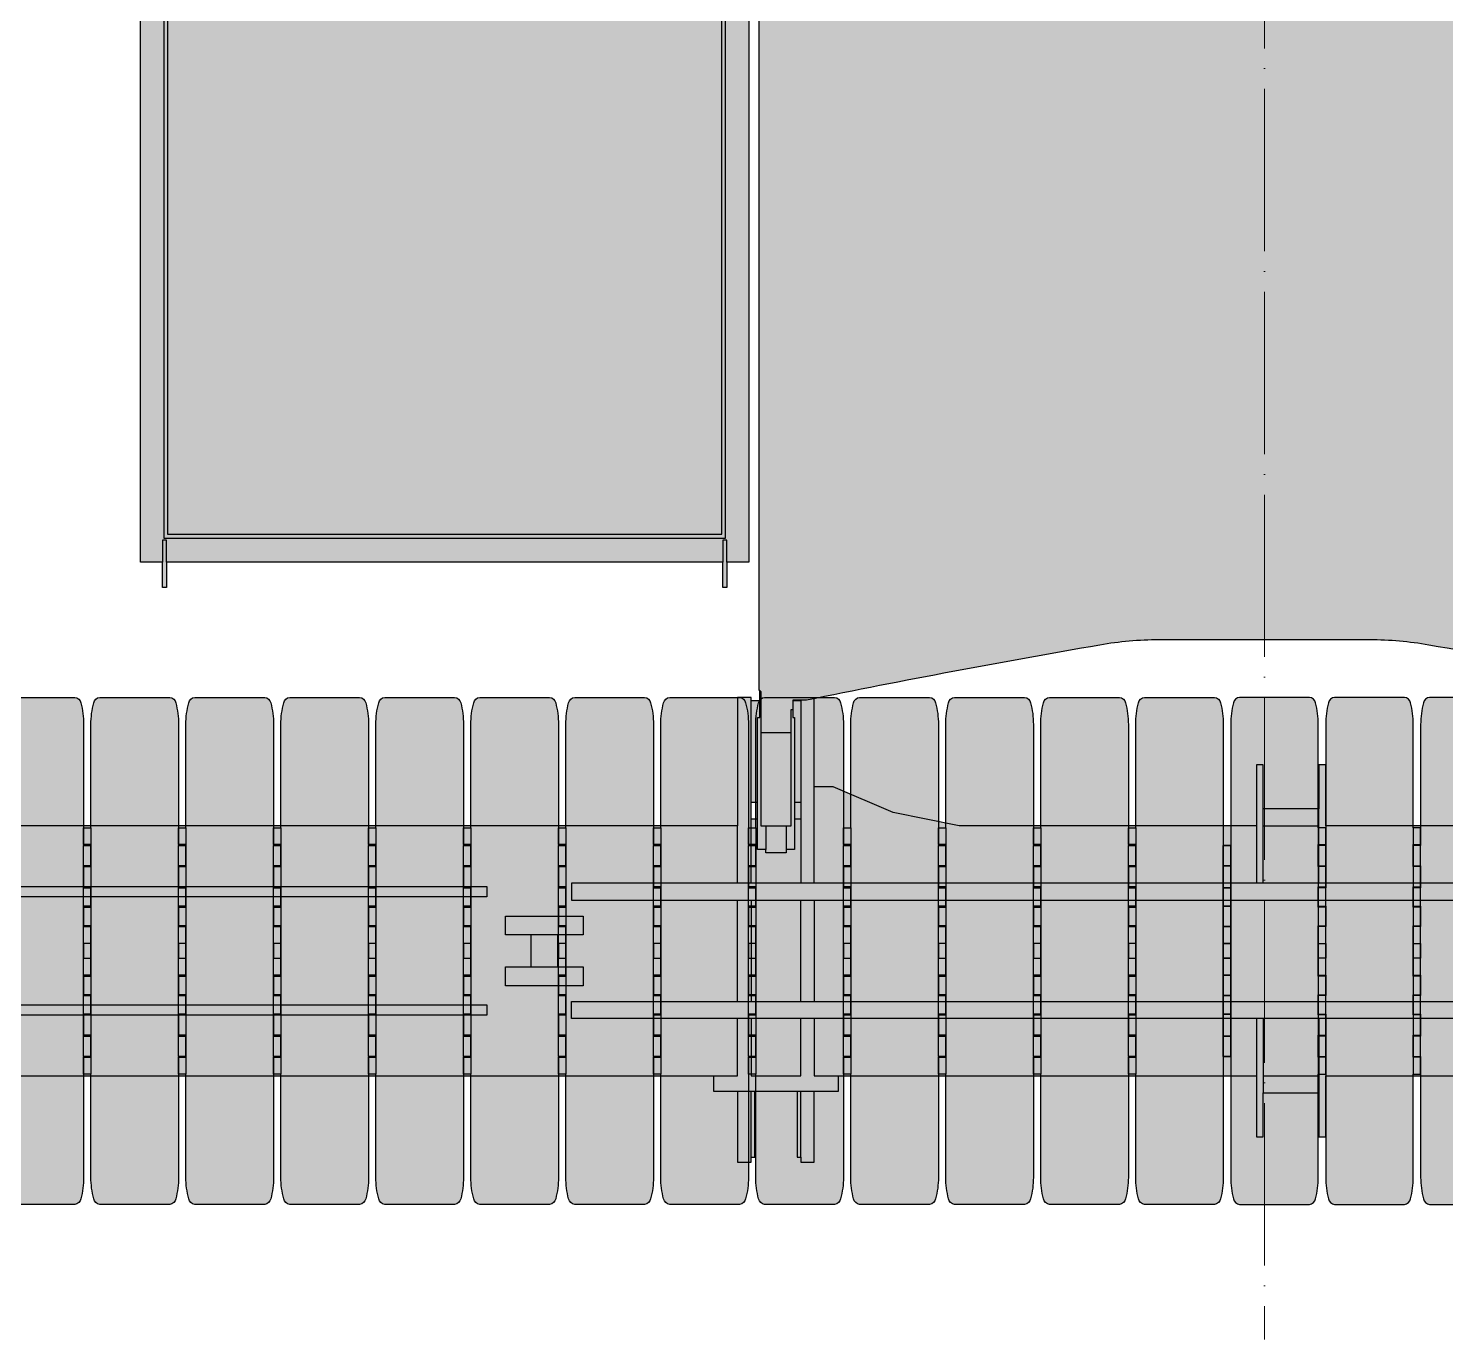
# Model space of a CAD drawing. Header units: millimetres. Extents: x -10000 to 17313, y -20500 to 26852.
# Drawn here: x -3657 to 536, y -20500 to -16621 of the extents above; entities that cross this region are included whole.
import ezdxf

# ---------------------------------------------------------------- set-up
doc = ezdxf.new("R2010")
doc.units = ezdxf.units.MM
doc.set_wipeout_variables(frame=1)
doc.linetypes.add('ACAD_ISO04W100', pattern=[30, 24, -3, 0, -3])
doc.layers.get('0').update_dxf_attribs({"color": 171})
doc.layers.add('Техника. Кран LR 1700', color=250, linetype='Continuous')
doc.layers.add('Техника. Кран LR 1700 Штриховка', color=7, linetype='Continuous', true_color=0xffd147)

# ---------------------------------------------------------------- blocks, each defined once
blk = doc.blocks.new('LR 1700-1-20230901.135717')
at = {"color": 0, "linetype": 'ByBlock', "lineweight": -2, "transparency": 16777216}
blk.add_wipeout([(410, 410), (410, -410), (-410, -410), (-410, 410)], dxfattribs=at)
at = {"layer": 'Техника. Кран LR 1700 Штриховка', "true_color": 0xadadad, "transparency": 16777216}
h = blk.add_hatch(color=253, dxfattribs=at)
h.dxf.hatch_style = 1
h.paths.add_polyline_path([(-410, 410), (410, 410), (410, -410), (-410, -410)])
at = {"color": 0, "linetype": 'ByBlock', "lineweight": 5, "transparency": 16777216}
for points in [[(0, 0), (-560, 0)], [(0, 560), (0, 0)], [(560, 0), (0, 0)], [(0, 0), (0, -560)]]:
    blk.add_lwpolyline(points, dxfattribs=at)
at = {"color": 0, "linetype": 'ByBlock', "lineweight": -2, "transparency": 16777216}
for points in [[(-410, 410), (410, 410), (410, -410), (-410, -410)], [(-404, 404), (404, 404), (404, -404), (-404, -404)], [(-358, 358), (358, 358), (358, -358), (-358, -358)], [(-95, 95), (95, 95), (95, -95), (-95, -95)]]:
    blk.add_lwpolyline(points, close=True, dxfattribs=at)
for points in [[(-95, 95), (-410, 410)], [(95, 95), (410, 410)], [(-95, -95), (-410, -410)], [(95, -95), (410, -410)]]:
    blk.add_lwpolyline(points, dxfattribs=at)
blk = doc.blocks.new('LR 1700-1-20230901.135012')
at = {"color": 0, "linetype": 'ByBlock', "lineweight": -2, "transparency": 16777216}
blk.add_wipeout([(178, -2835), (504, -2835), (504, -2695), (178, -2695), (178, -38), (154, -38), (154, -38), (159, -3), (156, 33), (144, 67), (126, 97), (101, 123), (71, 142), (38, 154), (2, 159), (-33, 156), (-67, 144), (-97, 126), (-123, 101), (-142, 71), (-154, 38), (-159, 2), (-156, -33), (-154, -38), (-179, -38), (-179, -2695), (-499, -2695), (-499, -2835), (-179, -2835), (-179, -3235), (178, -3235)], dxfattribs=at)
at = {"layer": 'Техника. Кран LR 1700 Штриховка', "true_color": 0xadadad, "transparency": 16777216}
h = blk.add_hatch(color=253, dxfattribs=at)
h.dxf.hatch_style = 1
edge = h.paths.add_edge_path()
edge.add_line((178, -3235), (178, -2835))
edge.add_line((178, -2835), (504, -2835))
edge.add_line((504, -2835), (504, -2695))
edge.add_line((504, -2695), (178, -2695))
edge.add_line((178, -2695), (178, -38))
edge.add_line((178, -38), (154, -38))
edge.add_arc((0, 0), 159, 346.232268, 553.767732)
edge.add_line((-154, -38), (-179, -38))
edge.add_line((-179, -38), (-179, -2695))
edge.add_line((-179, -2695), (-499, -2695))
edge.add_line((-499, -2695), (-499, -2835))
edge.add_line((-499, -2835), (-179, -2835))
edge.add_line((-179, -2835), (-179, -3235))
edge.add_line((-179, -3235), (178, -3235))
at = {"color": 0, "linetype": 'ByBlock', "lineweight": -2, "transparency": 16777216}
blk.add_lwpolyline([(178, -3235), (178, -2835), (504, -2835), (504, -2695), (178, -2695), (178, -38), (154, -38, 1.27460795), (-154, -38), (-179, -38), (-179, -2695), (-499, -2695), (-499, -2835), (-179, -2835), (-179, -3235)], format="xyb", close=True, dxfattribs=at)
for points in [[(-179, -2827), (-490, -2827), (-490, -2703), (-179, -2703)], [(-201, -2770), (-408, -2770), (-408, -2760), (-201, -2760)], [(-201, -2827), (-201, -2703)], [(-191, -2703), (-191, -2827)], [(178, -2439), (-179, -2439)], [(178, -2537), (-179, -2537)], [(-179, -2835), (-179, -2695)], [(-179, -2835), (-179, -2695)], [(178, -2835), (178, -2695)], [(178, -2827), (498, -2827), (498, -2703), (178, -2703)], [(191, -2703), (191, -2827)], [(201, -2827), (201, -2703)], [(201, -2770), (408, -2770), (408, -2760), (201, -2760)]]:
    blk.add_lwpolyline(points, dxfattribs=at)
for radius in [159, 92.5]:
    blk.add_circle((0, 0), radius, dxfattribs=at)
blk = doc.blocks.new('LR 1700-1-20241023.21174')
at = {"color": 0, "linetype": 'ByBlock', "lineweight": -2, "transparency": 16777216}
blk.add_wipeout([(-5465, -1101), (-5405.5, -1101), (-5405.5, -1120), (-4794.5, -1120), (-4794.5, -1101), (-4735, -1101), (-4735, -911.9), (-4735, -911.9), (-4688.2, -928.6), (-4640, -940.6), (-4590.8, -947.8), (-4541.2, -950), (-4541.2, -950), (-4345.1, -950), (-4316.5, -960), (-1630, -960), (-1630, -1005), (-1558.5, -1005), (-1558.5, -1215), (-1518.5, -1215), (-1518.5, -1200), (-1507.5, -1200), (-1507.5, -1005), (-1382.5, -1005), (-1382.5, -1200), (-1371.5, -1200), (-1371.5, -1215), (-1331.5, -1215), (-1331.5, -1005), (-1260, -1005), (-1260, -960), (-23.5, -960), (-23.5, -1140), (-3.5, -1140), (-3.5, -1010), (161.5, -1010), (161.5, -1140), (181.5, -1140), (181.5, -960), (1260, -960), (1260, -1005), (1324, -1005), (1324, -1165), (1331.5, -1165), (1331.5, -1215), (1371.5, -1215), (1371.5, -1200), (1382.5, -1200), (1382.5, -1005), (1507.5, -1005), (1507.5, -1200), (1518.5, -1200), (1518.5, -1215), (1558.5, -1215), (1558.5, -1005), (1630, -1005), (1630, -960), (4315.5, -960), (4337.2, -950), (4551.2, -950), (4551.2, -950), (4606.1, -947.1), (4660.4, -938.6), (4713.6, -924.5), (4765, -905.1), (4765, -905.1), (4765, -1101), (4824.5, -1101), (4824.5, -1120), (5435.5, -1120), (5435.5, -1101), (5495, -1101), (5495, -742.5), (5500, -742.5), (5500, -702.5), (5430, -702.5), (5430, -690), (5537, -690), (5537, -646.7), (5531.4, -646.7), (5531.4, -490), (5430, -490), (5430, -477.5), (5500, -477.5), (5500, -437.5), (5465, -437.5), (5465, -272), (5390, -272), (5384.6, -118.5), (5237.5, -118.5), (5237.5, -101.5), (5207.5, -101.5), (5207.5, -63), (5052.5, -63), (5052.5, -101.5), (5022.5, -101.5), (5022.5, -118.5), (4875.4, -118.5), (4870, -272), (4795, -272), (4795, -285.9), (4795, -285.9), (4736, -264.4), (4675.4, -247.9), (4613.6, -236.4), (4551.2, -230), (4551.2, -230), (4337.2, -230), (4315.5, -220), (1558.5, -220), (1558.5, 160), (1518.5, 160), (1518.5, 150), (1492, 150), (1492, -150), (1518.5, -150), (1518.5, -200), (1371.5, -200), (1371.5, -150), (1398, -150), (1398, 150), (1371.5, 150), (1371.5, 160), (1331.5, 160), (1331.5, -105), (1275.9, -105), (1098.6, -180.3), (903.3, -220), (181.5, -220), (181.5, -40), (161.5, -40), (161.5, -170), (-3.5, -170), (-3.5, -40), (-23.5, -40), (-23.5, -220), (-903.3, -220), (-1098.6, -180.3), (-1275.9, -105), (-1331.5, -105), (-1331.5, 160), (-1371.5, 160), (-1371.5, 150), (-1398, 150), (-1398, -150), (-1371.5, -150), (-1371.5, -200), (-1518.5, -200), (-1518.5, -150), (-1492, -150), (-1492, 150), (-1518.5, 150), (-1518.5, 160), (-1558.5, 160), (-1558.5, -220), (-4316.5, -220), (-4345.1, -230), (-4553.8, -230), (-4553.8, -230), (-4608.3, -234.3), (-4662, -244.1), (-4714.5, -259.5), (-4765, -280.3), (-4765, -272), (-4840, -272), (-4845.4, -118.5), (-4992.5, -118.5), (-4992.5, -101.5), (-5022.5, -101.5), (-5022.5, -63), (-5177.5, -63), (-5177.5, -101.5), (-5207.5, -101.5), (-5207.5, -118.5), (-5354.6, -118.5), (-5360, -272), (-5435, -272), (-5435, -390), (-5470, -390), (-5470, -430), (-5435, -430), (-5435, -445.9), (-5400, -445.9), (-5400, -702.5), (-5465, -702.5), (-5465, -750), (-5470, -750), (-5470, -780), (-5465, -780)], dxfattribs=at)
at = {"layer": 'Техника. Кран LR 1700 Штриховка', "true_color": 0xadadad, "transparency": 16777216}
h = blk.add_hatch(color=253, dxfattribs=at)
h.dxf.hatch_style = 1
edge = h.paths.add_edge_path()
edge.add_line((-5465, -780), (-5465, -1101))
edge.add_line((-5465, -1101), (-5405.5, -1101))
edge.add_line((-5405.5, -1101), (-5405.5, -1120))
edge.add_line((-5405.5, -1120), (-4794.5, -1120))
edge.add_line((-4794.5, -1120), (-4794.5, -1101))
edge.add_line((-4794.5, -1101), (-4735, -1101))
edge.add_line((-4735, -1101), (-4735, -911.9))
edge.add_arc((-4543.5, -450.4), 499.6, 247.464, 270.2704)
edge.add_line((-4541.2, -950), (-4345.1, -950))
edge.add_line((-4345.1, -950), (-4316.5, -960))
edge.add_line((-4316.5, -960), (-1630, -960))
edge.add_line((-1630, -960), (-1630, -1005))
edge.add_line((-1630, -1005), (-1558.5, -1005))
edge.add_line((-1558.5, -1005), (-1558.5, -1215))
edge.add_line((-1558.5, -1215), (-1518.5, -1215))
edge.add_line((-1518.5, -1215), (-1518.5, -1200))
edge.add_line((-1518.5, -1200), (-1507.5, -1200))
edge.add_line((-1507.5, -1200), (-1507.5, -1005))
edge.add_line((-1507.5, -1005), (-1382.5, -1005))
edge.add_line((-1382.5, -1005), (-1382.5, -1200))
edge.add_line((-1382.5, -1200), (-1371.5, -1200))
edge.add_line((-1371.5, -1200), (-1371.5, -1215))
edge.add_line((-1371.5, -1215), (-1331.5, -1215))
edge.add_line((-1331.5, -1215), (-1331.5, -1005))
edge.add_line((-1331.5, -1005), (-1260, -1005))
edge.add_line((-1260, -1005), (-1260, -960))
edge.add_line((-1260, -960), (-23.5, -960))
edge.add_line((-23.5, -960), (-23.5, -1140))
edge.add_line((-23.5, -1140), (-3.5, -1140))
edge.add_line((-3.5, -1140), (-3.5, -1010))
edge.add_line((-3.5, -1010), (161.5, -1010))
edge.add_line((161.5, -1010), (161.5, -1140))
edge.add_line((161.5, -1140), (181.5, -1140))
edge.add_line((181.5, -1140), (181.5, -960))
edge.add_line((181.5, -960), (1260, -960))
edge.add_line((1260, -960), (1260, -1005))
edge.add_line((1260, -1005), (1324, -1005))
edge.add_line((1324, -1005), (1324, -1165))
edge.add_line((1324, -1165), (1331.5, -1165))
edge.add_line((1331.5, -1165), (1331.5, -1215))
edge.add_line((1331.5, -1215), (1371.5, -1215))
edge.add_line((1371.5, -1215), (1371.5, -1200))
edge.add_line((1371.5, -1200), (1382.5, -1200))
edge.add_line((1382.5, -1200), (1382.5, -1005))
edge.add_line((1382.5, -1005), (1507.5, -1005))
edge.add_line((1507.5, -1005), (1507.5, -1200))
edge.add_line((1507.5, -1200), (1518.5, -1200))
edge.add_line((1518.5, -1200), (1518.5, -1215))
edge.add_line((1518.5, -1215), (1558.5, -1215))
edge.add_line((1558.5, -1215), (1558.5, -1005))
edge.add_line((1558.5, -1005), (1630, -1005))
edge.add_line((1630, -1005), (1630, -960))
edge.add_line((1630, -960), (4315.5, -960))
edge.add_line((4315.5, -960), (4337.2, -950))
edge.add_line((4337.2, -950), (4551.2, -950))
edge.add_arc((4550.6, -416.1), 533.9, 270.0606, 293.6759)
edge.add_line((4765, -905.1), (4765, -1101))
edge.add_line((4765, -1101), (4824.5, -1101))
edge.add_line((4824.5, -1101), (4824.5, -1120))
edge.add_line((4824.5, -1120), (5435.5, -1120))
edge.add_line((5435.5, -1120), (5435.5, -1101))
edge.add_line((5435.5, -1101), (5495, -1101))
edge.add_line((5495, -1101), (5495, -742.5))
edge.add_line((5495, -742.5), (5500, -742.5))
edge.add_line((5500, -742.5), (5500, -702.5))
edge.add_line((5500, -702.5), (5430, -702.5))
edge.add_line((5430, -702.5), (5430, -690))
edge.add_line((5430, -690), (5537, -690))
edge.add_line((5537, -690), (5537, -646.7))
edge.add_line((5537, -646.7), (5531.4, -646.7))
edge.add_line((5531.4, -646.7), (5531.4, -490))
edge.add_line((5531.4, -490), (5430, -490))
edge.add_line((5430, -490), (5430, -477.5))
edge.add_line((5430, -477.5), (5500, -477.5))
edge.add_line((5500, -477.5), (5500, -437.5))
edge.add_line((5500, -437.5), (5465, -437.5))
edge.add_line((5465, -437.5), (5465, -272))
edge.add_line((5465, -272), (5390, -272))
edge.add_line((5390, -272), (5384.6, -118.5))
edge.add_line((5384.6, -118.5), (5237.5, -118.5))
edge.add_line((5237.5, -118.5), (5237.5, -101.5))
edge.add_line((5237.5, -101.5), (5207.5, -101.5))
edge.add_line((5207.5, -101.5), (5207.5, -63))
edge.add_line((5207.5, -63), (5052.5, -63))
edge.add_line((5052.5, -63), (5052.5, -101.5))
edge.add_line((5052.5, -101.5), (5022.5, -101.5))
edge.add_line((5022.5, -101.5), (5022.5, -118.5))
edge.add_line((5022.5, -118.5), (4875.4, -118.5))
edge.add_line((4875.4, -118.5), (4870, -272))
edge.add_line((4870, -272), (4795, -272))
edge.add_line((4795, -272), (4795, -285.9))
edge.add_arc((4504.1, -995.4), 766.8, 67.7072, 86.4816)
edge.add_line((4551.2, -230), (4337.2, -230))
edge.add_line((4337.2, -230), (4315.5, -220))
edge.add_line((4315.5, -220), (1558.5, -220))
edge.add_line((1558.5, -220), (1558.5, 160))
edge.add_line((1558.5, 160), (1518.5, 160))
edge.add_line((1518.5, 160), (1518.5, 150))
edge.add_line((1518.5, 150), (1492, 150))
edge.add_line((1492, 150), (1492, -150))
edge.add_line((1492, -150), (1518.5, -150))
edge.add_line((1518.5, -150), (1518.5, -200))
edge.add_line((1518.5, -200), (1371.5, -200))
edge.add_line((1371.5, -200), (1371.5, -150))
edge.add_line((1371.5, -150), (1398, -150))
edge.add_line((1398, -150), (1398, 150))
edge.add_line((1398, 150), (1371.5, 150))
edge.add_line((1371.5, 150), (1371.5, 160))
edge.add_line((1371.5, 160), (1331.5, 160))
edge.add_line((1331.5, 160), (1331.5, -105))
edge.add_line((1331.5, -105), (1275.9, -105))
edge.add_line((1275.9, -105), (1098.6, -180.3))
edge.add_line((1098.6, -180.3), (903.3, -220))
edge.add_line((903.3, -220), (181.5, -220))
edge.add_line((181.5, -220), (181.5, -40))
edge.add_line((181.5, -40), (161.5, -40))
edge.add_line((161.5, -40), (161.5, -170))
edge.add_line((161.5, -170), (-3.5, -170))
edge.add_line((-3.5, -170), (-3.5, -40))
edge.add_line((-3.5, -40), (-23.5, -40))
edge.add_line((-23.5, -40), (-23.5, -220))
edge.add_line((-23.5, -220), (-903.3, -220))
edge.add_line((-903.3, -220), (-1098.6, -180.3))
edge.add_line((-1098.6, -180.3), (-1275.9, -105))
edge.add_line((-1275.9, -105), (-1331.5, -105))
edge.add_line((-1331.5, -105), (-1331.5, 160))
edge.add_line((-1331.5, 160), (-1371.5, 160))
edge.add_line((-1371.5, 160), (-1371.5, 150))
edge.add_line((-1371.5, 150), (-1398, 150))
edge.add_line((-1398, 150), (-1398, -150))
edge.add_line((-1398, -150), (-1371.5, -150))
edge.add_line((-1371.5, -150), (-1371.5, -200))
edge.add_line((-1371.5, -200), (-1518.5, -200))
edge.add_line((-1518.5, -200), (-1518.5, -150))
edge.add_line((-1518.5, -150), (-1492, -150))
edge.add_line((-1492, -150), (-1492, 150))
edge.add_line((-1492, 150), (-1518.5, 150))
edge.add_line((-1518.5, 150), (-1518.5, 160))
edge.add_line((-1518.5, 160), (-1558.5, 160))
edge.add_line((-1558.5, 160), (-1558.5, -220))
edge.add_line((-1558.5, -220), (-4316.5, -220))
edge.add_line((-4316.5, -220), (-4345.1, -230))
edge.add_line((-4345.1, -230), (-4553.8, -230))
edge.add_arc((-4540, -756.6), 526.8, 91.5014, 115.2829)
edge.add_line((-4765, -280.3), (-4765, -272))
edge.add_line((-4765, -272), (-4840, -272))
edge.add_line((-4840, -272), (-4845.4, -118.5))
edge.add_line((-4845.4, -118.5), (-4992.5, -118.5))
edge.add_line((-4992.5, -118.5), (-4992.5, -101.5))
edge.add_line((-4992.5, -101.5), (-5022.5, -101.5))
edge.add_line((-5022.5, -101.5), (-5022.5, -63))
edge.add_line((-5022.5, -63), (-5177.5, -63))
edge.add_line((-5177.5, -63), (-5177.5, -101.5))
edge.add_line((-5177.5, -101.5), (-5207.5, -101.5))
edge.add_line((-5207.5, -101.5), (-5207.5, -118.5))
edge.add_line((-5207.5, -118.5), (-5354.6, -118.5))
edge.add_line((-5354.6, -118.5), (-5360, -272))
edge.add_line((-5360, -272), (-5435, -272))
edge.add_line((-5435, -272), (-5435, -390))
edge.add_line((-5435, -390), (-5470, -390))
edge.add_line((-5470, -390), (-5470, -430))
edge.add_line((-5470, -430), (-5435, -430))
edge.add_line((-5435, -430), (-5435, -445.9))
edge.add_line((-5435, -445.9), (-5400, -445.9))
edge.add_line((-5400, -445.9), (-5400, -702.5))
edge.add_line((-5400, -702.5), (-5465, -702.5))
edge.add_line((-5465, -702.5), (-5465, -750))
edge.add_line((-5465, -750), (-5470, -750))
edge.add_line((-5470, -750), (-5470, -780))
edge.add_line((-5470, -780), (-5465, -780))
at = {"color": 0, "linetype": 'ByBlock', "lineweight": -2, "transparency": 16777216}
for points in [[(-4316.5, -960), (-1630, -960), (-1630, -1005), (-1558.5, -1005), (-1558.5, -1215), (-1518.5, -1215), (-1518.5, -1200), (-1507.5, -1200), (-1507.5, -1005), (-1382.5, -1005), (-1382.5, -1200), (-1371.5, -1200), (-1371.5, -1215), (-1331.5, -1215), (-1331.5, -1005), (-1260, -1005), (-1260, -960), (-23.5, -960), (-23.5, -1140), (-3.5, -1140), (-3.5, -1010), (161.5, -1010), (161.5, -1140), (181.5, -1140), (181.5, -960), (1260, -960)], [(903.3, -220), (181.5, -220), (181.5, -40), (161.5, -40), (161.5, -170), (-3.5, -170), (-3.5, -40), (-23.5, -40), (-23.5, -220), (-903.3, -220), (-1098.6, -180.3), (-1275.9, -105), (-1331.5, -105), (-1331.5, 160), (-1371.5, 160), (-1371.5, 150), (-1398, 150), (-1398, -150), (-1371.5, -150), (-1371.5, -200), (-1518.5, -200), (-1518.5, -150), (-1492, -150), (-1492, 150), (-1518.5, 150), (-1518.5, 160), (-1558.5, 160), (-1558.5, -220), (-4316.5, -220)], [(-1518.5, -390), (-1518.5, 150)], [(-1371.5, 150), (-1371.5, -390)], [(-1331.5, -390), (-1331.5, -105)], [(-3.5, -390), (-3.5, -170)], [(161.5, -390), (161.5, -170)], [(-1558.5, -390), (-1558.5, -220)], [(-23.5, -220), (-23.5, -390)], [(-3.5, -220), (161.5, -220)], [(181.5, -220), (181.5, -390)], [(-5435, -390), (-4652.5, -390), (-4652.5, -400), (-2299.9, -400), (-2299.9, -430), (-5435, -430)], [(-1558.5, -740), (-1558.5, -440)], [(-1518.5, -440), (-1518.5, -740)], [(-1371.5, -740), (-1371.5, -440)], [(-1331.5, -440), (-1331.5, -740)], [(-5465, -750), (-2299.9, -750), (-2299.9, -780), (-5465, -780)], [(-1630, -960), (-1558.5, -960), (-1558.5, -790)], [(-1518.5, -790), (-1518.5, -960), (-1371.5, -960), (-1371.5, -790)], [(-1331.5, -790), (-1331.5, -960), (-1260, -960)], [(-23.5, -790), (-23.5, -960)], [(-3.5, -790), (-3.5, -1010)], [(161.5, -790), (161.5, -1010)], [(181.5, -790), (181.5, -960)], [(-3.5, -960), (161.5, -960)], [(-1558.5, -1005), (-1331.5, -1005)], [(-1518.5, -1200), (-1518.5, -1005)], [(-1371.5, -1200), (-1371.5, -1005)]]:
    blk.add_lwpolyline(points, dxfattribs=at)
for points in [[(-2050, -390), (-2050, -440), (2050, -440), (2050, -390)], [(-2245, -487), (-2015, -487), (-2015, -542.7), (-2245, -542.7)], [(-2170, -637.3), (-2090, -637.3), (-2090, -542.7), (-2170, -542.7)], [(-2245, -637.3), (-2015, -637.3), (-2015, -693), (-2245, -693)], [(2050, -740), (2050, -790), (-2050, -790), (-2050, -740)]]:
    blk.add_lwpolyline(points, close=True, dxfattribs=at)
blk = doc.blocks.new('LR 1700-1-20241023.210424')
at = {"color": 0, "linetype": 'ByBlock', "lineweight": -2, "transparency": 16777216}
blk.add_wipeout([(-1735, -3200), (-1735, -3275), (-1723, -3275), (-1723, -3200), (-77, -3200), (-77, -3275), (-65, -3275), (-65, -3200), (0, -3200), (0, 3200), (-65, 3200), (-65, 3275), (-77, 3275), (-77, 3200), (-1723, 3200), (-1723, 3275), (-1735, 3275), (-1735, 3200), (-1800, 3200), (-1800, -3200)], dxfattribs=at)
at = {"layer": 'Техника. Кран LR 1700 Штриховка', "true_color": 0xadadad, "transparency": 16777216}
h = blk.add_hatch(color=253, dxfattribs=at)
h.dxf.hatch_style = 1
h.paths.add_polyline_path([(-1800, -3200), (-1735, -3200), (-1735, -3275), (-1723, -3275), (-1723, -3200), (-77, -3200), (-77, -3275), (-65, -3275), (-65, -3200), (0, -3200), (0, 3200), (-65, 3200), (-65, 3275), (-77, 3275), (-77, 3200), (-1723, 3200), (-1723, 3275), (-1735, 3275), (-1735, 3200), (-1800, 3200)])
at = {"color": 0, "linetype": 'ByBlock', "lineweight": -2, "transparency": 16777216}
for points in [[(-1800, -3200), (-1735, -3200), (-1735, -3275), (-1723, -3275), (-1723, -3200), (-77, -3200), (-77, -3275), (-65, -3275), (-65, -3200), (0, -3200), (0, 3200), (-65, 3200), (-65, 3275), (-77, 3275), (-77, 3200), (-1723, 3200), (-1723, 3275), (-1735, 3275), (-1735, 3200), (-1800, 3200)], [(-70, 3130), (-1730, 3130), (-1730, -3130), (-70, -3130)], [(-1720, -1567.5), (-80, -1567.5), (-80, -3117.5), (-1720, -3117.5)]]:
    blk.add_lwpolyline(points, close=True, dxfattribs=at)
for points in [[(-1735, -3200), (-1735, -3135), (-1723, -3135), (-1723, -3200)], [(-77, -3200), (-77, -3135), (-65, -3135), (-65, -3200)]]:
    blk.add_lwpolyline(points, dxfattribs=at)
blk = doc.blocks.new('LR 1700-1-20241023.21010201')
at = {"color": 0, "linetype": 'ByBlock', "lineweight": -2, "transparency": 16777216}
blk.add_wipeout([(1493, -3580), (1493, -3660), (1500, -3660), (1500, -4050), (1475, -4050), (1475, -4060), (1415, -4060), (1415, -4050), (1390, -4050), (1390, -3660), (1395, -3660), (1395, -3608.6), (1355, -3608.6), (1355, -3608.6), (1138.4, -3565.3), (921.5, -3523.7), (704.2, -3483.7), (486.7, -3445.4), (486.7, -3445.4), (486.7, -3445.4), (443.3, -3438.7), (399.7, -3433.9), (355.9, -3431), (312, -3430), (312, -3430), (-312, -3430), (-312, -3430), (-355.9, -3431), (-399.7, -3433.9), (-443.3, -3438.7), (-486.7, -3445.4), (-486.7, -3445.4), (-486.7, -3445.4), (-704.2, -3483.7), (-921.5, -3523.7), (-1138.4, -3565.3), (-1355, -3608.6), (-1355, -3608.6), (-1395, -3608.6), (-1395, -3660), (-1390, -3660), (-1390, -4050), (-1415, -4050), (-1415, -4060), (-1475, -4060), (-1475, -4050), (-1500, -4050), (-1500, -3660), (-1493, -3660), (-1493, -3580), (-1495, -3580), (-1495, 3580), (-1493, 3580), (-1493, 3660), (-1500, 3660), (-1500, 4050), (-1475, 4050), (-1475, 4060), (-1415, 4060), (-1415, 4050), (-1390, 4050), (-1390, 3660), (-1395, 3660), (-1395, 3608.6), (-1355, 3608.6), (-1355, 3608.6), (-1138.4, 3565.3), (-921.5, 3523.7), (-704.2, 3483.7), (-486.7, 3445.4), (-486.7, 3445.4), (-486.7, 3445.4), (-443.3, 3438.7), (-399.7, 3433.9), (-355.9, 3431), (-312, 3430), (-312, 3430), (312, 3430), (312, 3430), (355.9, 3431), (399.7, 3433.9), (443.3, 3438.7), (486.7, 3445.4), (486.7, 3445.4), (486.7, 3445.4), (704.2, 3483.7), (921.5, 3523.7), (1138.4, 3565.3), (1355, 3608.6), (1355, 3608.6), (1395, 3608.6), (1395, 3660), (1390, 3660), (1390, 4050), (1415, 4050), (1415, 4060), (1475, 4060), (1475, 4050), (1500, 4050), (1500, 3660), (1493, 3660), (1493, 3580), (1495, 3580), (1495, -3580)], dxfattribs=at)
at = {"layer": 'Техника. Кран LR 1700 Штриховка', "true_color": 0xadadad, "transparency": 16777216}
h = blk.add_hatch(color=253, dxfattribs=at)
h.dxf.hatch_style = 1
edge = h.paths.add_edge_path()
edge.add_line((1495, -3580), (1493, -3580))
edge.add_line((1493, -3580), (1493, -3660))
edge.add_line((1493, -3660), (1500, -3660))
edge.add_line((1500, -3660), (1500, -4050))
edge.add_line((1500, -4050), (1475, -4050))
edge.add_line((1475, -4050), (1475, -4060))
edge.add_line((1475, -4060), (1415, -4060))
edge.add_line((1415, -4060), (1415, -4050))
edge.add_line((1415, -4050), (1390, -4050))
edge.add_line((1390, -4050), (1390, -3660))
edge.add_line((1390, -3660), (1395, -3660))
edge.add_line((1395, -3660), (1395, -3608.6))
edge.add_line((1395, -3608.6), (1355, -3608.6))
edge.add_arc((-4374.5, -31691.4), 28661.3, 78.4686, 80.23494)
edge.add_arc((312, -4430), 1000, 79.9396, 90)
edge.add_line((312, -3430), (-312, -3430))
edge.add_arc((-312, -4430), 1000, 90, 100.0604)
edge.add_arc((4374.5, -31691.4), 28661.3, 99.76506, 101.5314)
edge.add_line((-1355, -3608.6), (-1395, -3608.6))
edge.add_line((-1395, -3608.6), (-1395, -3660))
edge.add_line((-1395, -3660), (-1390, -3660))
edge.add_line((-1390, -3660), (-1390, -4050))
edge.add_line((-1390, -4050), (-1415, -4050))
edge.add_line((-1415, -4050), (-1415, -4060))
edge.add_line((-1415, -4060), (-1475, -4060))
edge.add_line((-1475, -4060), (-1475, -4050))
edge.add_line((-1475, -4050), (-1500, -4050))
edge.add_line((-1500, -4050), (-1500, -3660))
edge.add_line((-1500, -3660), (-1493, -3660))
edge.add_line((-1493, -3660), (-1493, -3580))
edge.add_line((-1493, -3580), (-1495, -3580))
edge.add_line((-1495, -3580), (-1495, 3580))
edge.add_line((-1495, 3580), (-1493, 3580))
edge.add_line((-1493, 3580), (-1493, 3660))
edge.add_line((-1493, 3660), (-1500, 3660))
edge.add_line((-1500, 3660), (-1500, 4050))
edge.add_line((-1500, 4050), (-1475, 4050))
edge.add_line((-1475, 4050), (-1475, 4060))
edge.add_line((-1475, 4060), (-1415, 4060))
edge.add_line((-1415, 4060), (-1415, 4050))
edge.add_line((-1415, 4050), (-1390, 4050))
edge.add_line((-1390, 4050), (-1390, 3660))
edge.add_line((-1390, 3660), (-1395, 3660))
edge.add_line((-1395, 3660), (-1395, 3608.6))
edge.add_line((-1395, 3608.6), (-1355, 3608.6))
edge.add_arc((4374.5, 31691.4), 28661.3, 258.4686, 260.23494)
edge.add_arc((-312, 4430), 1000, 259.9396, 270)
edge.add_line((-312, 3430), (312, 3430))
edge.add_arc((312, 4430), 1000, 270, 280.0604)
edge.add_arc((-4374.5, 31691.4), 28661.3, 279.76506, 281.5314)
edge.add_line((1355, 3608.6), (1395, 3608.6))
edge.add_line((1395, 3608.6), (1395, 3660))
edge.add_line((1395, 3660), (1390, 3660))
edge.add_line((1390, 3660), (1390, 4050))
edge.add_line((1390, 4050), (1415, 4050))
edge.add_line((1415, 4050), (1415, 4060))
edge.add_line((1415, 4060), (1475, 4060))
edge.add_line((1475, 4060), (1475, 4050))
edge.add_line((1475, 4050), (1500, 4050))
edge.add_line((1500, 4050), (1500, 3660))
edge.add_line((1500, 3660), (1493, 3660))
edge.add_line((1493, 3660), (1493, 3580))
edge.add_line((1493, 3580), (1495, 3580))
edge.add_line((1495, 3580), (1495, -3580))
at = {"color": 0, "linetype": 'ByBlock', "lineweight": -2, "transparency": 16777216}
blk.add_lwpolyline([(1355, -3608.6, 0.007707), (486.7, -3445.4, 0.043925), (312, -3430), (-312, -3430, 0.043925), (-486.7, -3445.4, 0.007707), (-1355, -3608.6), (-1395, -3608.6), (-1395, -3660), (-1390, -3660), (-1390, -4050), (-1415, -4050), (-1415, -4060), (-1475, -4060), (-1475, -4050), (-1500, -4050), (-1500, -3660), (-1493, -3660), (-1493, -3580), (-1495, -3580), (-1495, 3580)], format="xyb", dxfattribs=at)
for points in [[(-1493, -3580), (-1490, -3583), (-1490, -3980), (-1400, -3980), (-1400, -3636.4), (-1395, -3636.4)], [(-1400, -3705), (-1490, -3705)], [(-1475, -3980), (-1475, -4050)], [(-1415, -3980), (-1415, -4050)]]:
    blk.add_lwpolyline(points, dxfattribs=at)
blk = doc.blocks.new('LR 1700-1-20230902.15104')
at = {"color": 0, "linetype": 'ByBlock', "lineweight": -2, "transparency": 16777216, "xscale": -1}
blk.add_blockref('LR 1700-1-20241023.210424', (-3325, 0), dxfattribs=at)
at = {"color": 0, "linetype": 'ByBlock', "lineweight": -2, "transparency": 16777216}
blk.add_blockref('LR 1700-1-20241023.21174', (0, -3760), dxfattribs=at)
blk.add_blockref('LR 1700-1-20241023.21010201', (0, 0), dxfattribs=at)
blk = doc.blocks.new('LR 1700-1-20241005.19305001')
at = {"layer": 'Техника. Кран LR 1700 Штриховка', "true_color": 0xd6d6d6, "transparency": 16777216}
h = blk.add_hatch(color=254, dxfattribs=at)
h.dxf.hatch_style = 1
edge = h.paths.add_edge_path()
edge.add_arc((670.1, 115.8), 245.4, 269.9727, 284.9312)
edge.add_arc((729.8, -101.3), 20.3, 280.0113, 353.9672)
edge.add_line((750, -103.4), (750, 103.4))
edge.add_arc((729.8, 101.3), 20.3, 6.0328, 79.9887)
edge.add_arc((670.1, -115.8), 245.4, 75.0688, 90.0273)
edge.add_line((670, 129.6), (312, 129.6))
edge.add_line((312, 129.6), (312, 151.4))
edge.add_line((312, 151.4), (252, 151.4))
edge.add_line((252, 151.4), (252, 129.6))
edge.add_line((252, 129.6), (187, 129.6))
edge.add_line((187, 129.6), (187, 151.4))
edge.add_line((187, 151.4), (132, 151.4))
edge.add_line((132, 151.4), (132, 129.6))
edge.add_line((132, 129.6), (72, 129.6))
edge.add_line((72, 129.6), (72, 151.4))
edge.add_line((72, 151.4), (22, 151.4))
edge.add_line((22, 151.4), (22, 129.6))
edge.add_line((22, 129.6), (-22, 129.6))
edge.add_line((-22, 129.6), (-22, 151.4))
edge.add_line((-22, 151.4), (-72, 151.4))
edge.add_line((-72, 151.4), (-72, 129.6))
edge.add_line((-72, 129.6), (-132, 129.6))
edge.add_line((-132, 129.6), (-132, 151.4))
edge.add_line((-132, 151.4), (-187, 151.4))
edge.add_line((-187, 151.4), (-187, 129.6))
edge.add_line((-187, 129.6), (-252, 129.6))
edge.add_line((-252, 129.6), (-252, 151.4))
edge.add_line((-252, 151.4), (-312, 151.4))
edge.add_line((-312, 151.4), (-312, 129.6))
edge.add_line((-312, 129.6), (-670, 129.6))
edge.add_arc((-670.1, -115.8), 245.4, 89.9727, 104.9312)
edge.add_arc((-729.8, 101.3), 20.3, 100.0113, 173.9672)
edge.add_line((-750, 103.4), (-750, -103.4))
edge.add_arc((-729.8, -101.3), 20.3, 186.0328, 259.9887)
edge.add_arc((-670.1, 115.8), 245.4, 255.0688, 270.0273)
edge.add_line((-670, -129.6), (-364.5, -129.6))
edge.add_line((-364.5, -129.6), (-364.5, -151.4))
edge.add_line((-364.5, -151.4), (-314.5, -151.4))
edge.add_line((-314.5, -151.4), (-314.5, -129.6))
edge.add_line((-314.5, -129.6), (-249.5, -129.6))
edge.add_line((-249.5, -129.6), (-249.5, -151.4))
edge.add_line((-249.5, -151.4), (-189.5, -151.4))
edge.add_line((-189.5, -151.4), (-189.5, -129.6))
edge.add_line((-189.5, -129.6), (-129.5, -129.6))
edge.add_line((-129.5, -129.6), (-129.5, -151.4))
edge.add_line((-129.5, -151.4), (-74.5, -151.4))
edge.add_line((-74.5, -151.4), (-74.5, -129.6))
edge.add_line((-74.5, -129.6), (74.5, -129.6))
edge.add_line((74.5, -129.6), (74.5, -151.4))
edge.add_line((74.5, -151.4), (129.5, -151.4))
edge.add_line((129.5, -151.4), (129.5, -129.6))
edge.add_line((129.5, -129.6), (189.5, -129.6))
edge.add_line((189.5, -129.6), (189.5, -151.4))
edge.add_line((189.5, -151.4), (249.5, -151.4))
edge.add_line((249.5, -151.4), (249.5, -129.6))
edge.add_line((249.5, -129.6), (314.5, -129.6))
edge.add_line((314.5, -129.6), (314.5, -151.4))
edge.add_line((314.5, -151.4), (364.5, -151.4))
edge.add_line((364.5, -151.4), (364.5, -129.6))
edge.add_line((364.5, -129.6), (670, -129.6))
at = {"color": 0, "linetype": 'ByBlock', "lineweight": -2, "transparency": 16777216}
blk.add_lwpolyline([(670, -129.6, 0.065362), (733.3, -121.3, 0.334381), (750, -103.4), (750, 103.4, 0.334381), (733.3, 121.3, 0.065362), (670, 129.6), (312, 129.6), (312, 151.4), (252, 151.4), (252, 129.6), (187, 129.6), (187, 151.4), (132, 151.4), (132, 129.6), (72, 129.6), (72, 151.4), (22, 151.4), (22, 129.6), (-22, 129.6), (-22, 151.4), (-72, 151.4), (-72, 129.6), (-132, 129.6), (-132, 151.4), (-187, 151.4), (-187, 129.6), (-252, 129.6), (-252, 151.4), (-312, 151.4), (-312, 129.6), (-670, 129.6, 0.065362), (-733.3, 121.3, 0.334381), (-750, 103.4), (-750, -103.4, 0.334381), (-733.3, -121.3, 0.065362), (-670, -129.6), (-364.5, -129.6), (-364.5, -151.4), (-314.5, -151.4), (-314.5, -129.6), (-249.5, -129.6), (-249.5, -151.4), (-189.5, -151.4), (-189.5, -129.6), (-129.5, -129.6), (-129.5, -151.4), (-74.5, -151.4), (-74.5, -129.6), (74.5, -129.6), (74.5, -151.4), (129.5, -151.4), (129.5, -129.6), (189.5, -129.6), (189.5, -151.4), (249.5, -151.4), (249.5, -129.6), (314.5, -129.6), (314.5, -151.4), (364.5, -151.4), (364.5, -129.6)], format="xyb", close=True, dxfattribs=at)
for points in [[(-312, 129.6), (312, 129.6)], [(364.5, -129.6), (-364.5, -129.6)]]:
    blk.add_lwpolyline(points, dxfattribs=at)
blk = doc.blocks.new('LR 1700-1-20230901.131549')
at = {"color": 0, "linetype": 'ByBlock', "lineweight": -2, "transparency": 16777216, "rotation": 270}
blk.add_blockref('LR 1700-1-20241005.19305001', (-562, 0), dxfattribs=at)
at = {"color": 0, "linetype": 'ByBlock', "lineweight": -2, "transparency": 16777216, "xscale": -1, "rotation": 90}
blk.add_blockref('LR 1700-1-20241005.19305001', (3653, 0), dxfattribs=at)
at = {"color": 0, "linetype": 'ByBlock', "lineweight": -2, "transparency": 16777216, "rotation": 270}
blk.add_blockref('LR 1700-1-20241005.19305001', (-281, 0), dxfattribs=at)
at = {"color": 0, "linetype": 'ByBlock', "lineweight": -2, "transparency": 16777216, "xscale": -1, "rotation": 90}
blk.add_blockref('LR 1700-1-20241005.19305001', (3372, 0), dxfattribs=at)
at = {"color": 0, "linetype": 'ByBlock', "lineweight": -2, "transparency": 16777216, "rotation": 270}
blk.add_blockref('LR 1700-1-20241005.19305001', (0, 0), dxfattribs=at)
at = {"color": 0, "linetype": 'ByBlock', "lineweight": -2, "transparency": 16777216, "xscale": -1, "rotation": 90}
blk.add_blockref('LR 1700-1-20241005.19305001', (3091, 0), dxfattribs=at)
blk.add_blockref('LR 1700-1-20241005.19305001', (2810, 0), dxfattribs=at)
blk.add_blockref('LR 1700-1-20241005.19305001', (2529, 0), dxfattribs=at)
blk.add_blockref('LR 1700-1-20241005.19305001', (2248, 0), dxfattribs=at)
blk.add_blockref('LR 1700-1-20241005.19305001', (1967, 0), dxfattribs=at)
blk.add_blockref('LR 1700-1-20241005.19305001', (1686, 0), dxfattribs=at)
blk.add_blockref('LR 1700-1-20241005.19305001', (1405, 0), dxfattribs=at)
blk.add_blockref('LR 1700-1-20241005.19305001', (1124, 0), dxfattribs=at)
blk.add_blockref('LR 1700-1-20241005.19305001', (843, 0), dxfattribs=at)
blk.add_blockref('LR 1700-1-20241005.19305001', (562, 0), dxfattribs=at)
blk.add_blockref('LR 1700-1-20241005.19305001', (281, 0), dxfattribs=at)
blk = doc.blocks.new('*U325')
at = {"color": 0, "linetype": 'ByBlock', "lineweight": -2, "transparency": 16777216, "xscale": 0.001, "yscale": 0.001, "zscale": 0.001, "rotation": 180}
blk.add_blockref('LR 1700-1-20230901.135717', (1.4, -4518.5), dxfattribs=at)
blk.add_blockref('LR 1700-1-20230901.135717', (-1.4, -4518.5), dxfattribs=at)
blk.add_blockref('LR 1700-1-20230901.135012', (1.4, -4518.5), dxfattribs=at)
at = {"color": 0, "linetype": 'ByBlock', "lineweight": -2, "transparency": 16777216, "xscale": -0.001, "yscale": 0.001, "zscale": 0.001, "rotation": 180}
blk.add_blockref('LR 1700-1-20230901.135012', (-1.4, -4518.5), dxfattribs=at)
at = {"color": 0, "linetype": 'ByBlock', "lineweight": -2, "transparency": 16777216}
blk.add_blockref('LR 1700-1-20230902.15104', (0, 0), dxfattribs=at)
at = {"color": 0, "linetype": 'ByBlock', "lineweight": -2, "transparency": 16777216, "rotation": 180}
blk.add_blockref('LR 1700-1-20230901.131549', (30, -4350), dxfattribs=at)
at = {"color": 0, "linetype": 'ACAD_ISO04W100', "lineweight": 5, "ltscale": 20, "transparency": 16777216}
blk.add_line((0, 0), (0, -5500), dxfattribs=at)

msp = doc.modelspace()

# ---------------------------------------------------------------- block references
at = {"layer": 'Техника. Кран LR 1700'}
msp.add_blockref('*U325', (0, -15000), dxfattribs=at)

doc.saveas('drawing.dxf')
